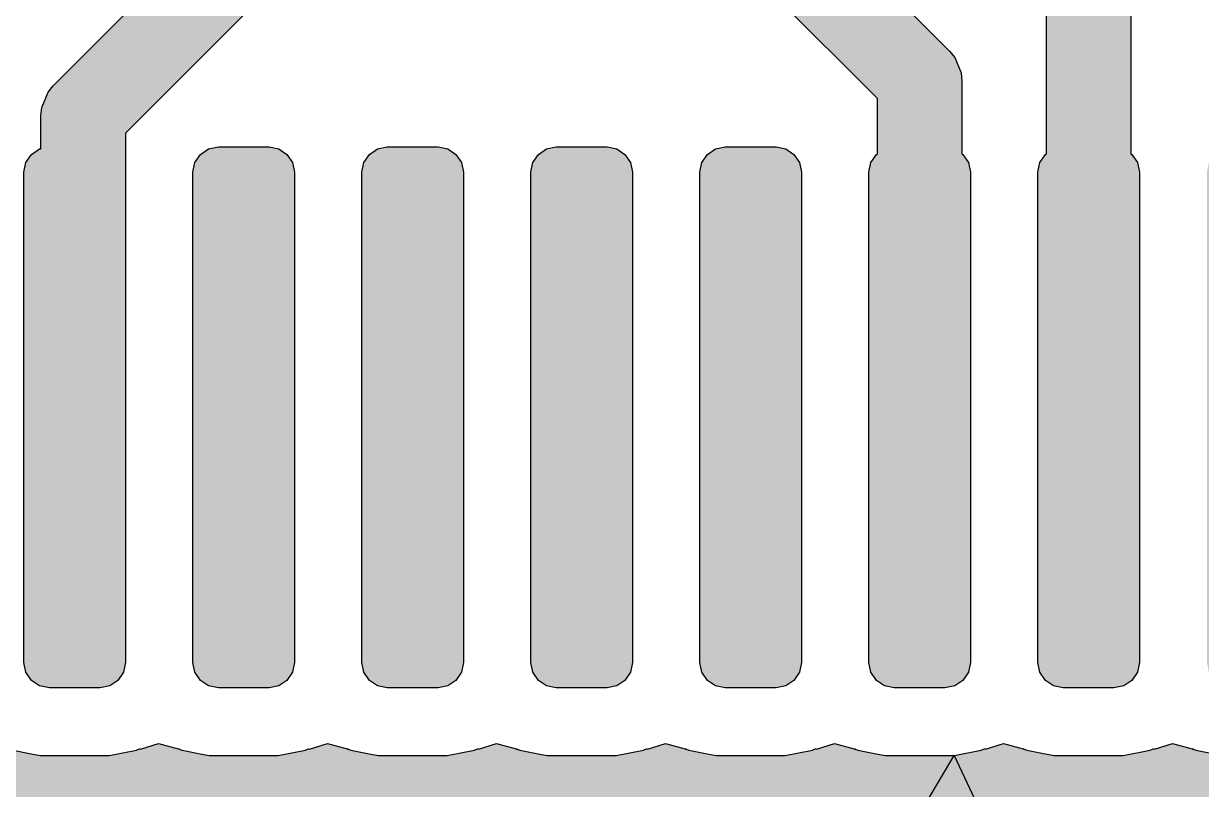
# Model space of a CAD drawing. Header units: millimetres. Extents: x -3894 to -3474, y -291 to 6.
# Drawn here: x -3812.194 to -3808.709, y -80.147 to -77.882 of the extents above; entities that cross this region are included whole.
import ezdxf

# ---------------------------------------------------------------- set-up
doc = ezdxf.new("R2010")
doc.units = ezdxf.units.MM
doc.layers.add('BLACK', color=7, linetype='Continuous')

msp = doc.modelspace()

# ---------------------------------------------------------------- hatches: boundary and pattern name
h = msp.add_hatch(color=256)
h.dxf.hatch_style = 1
h.paths.add_polyline_path([(-3805.3111, -70.3224), (-3804.6218, -70.3224), (-3804.1031, -70.8412), (-3804.1031, -74.6746), (-3804.5378, -75.1094), (-3806.7456, -75.1094), (-3806.7699, -75.1118), (-3806.7831, -75.1172), (-3806.815, -75.1304), (-3806.8339, -75.146), (-3807.3363, -75.6484), (-3807.9346, -75.6484), (-3808.0254, -75.6665), (-3808.1025, -75.7179), (-3808.154, -75.795), (-3808.1721, -75.8859), (-3808.1721, -76.3609), (-3808.154, -76.4518), (-3808.1483, -76.4603), (-3808.6312, -76.9433), (-3808.6467, -76.9622), (-3808.6654, -77.0073), (-3808.6678, -77.0316), (-3808.6678, -78.2666), (-3808.6708, -78.2686), (-3808.6871, -78.2929), (-3808.6928, -78.3216), (-3808.6928, -79.7716), (-3808.6871, -79.8003), (-3808.6708, -79.8247), (-3808.6465, -79.8409), (-3808.6178, -79.8466), (-3808.4678, -79.8466), (-3808.4391, -79.8409), (-3808.4148, -79.8247), (-3808.3985, -79.8003), (-3808.3928, -79.7716), (-3808.3928, -78.3216), (-3808.3985, -78.2929), (-3808.4148, -78.2686), (-3808.4178, -78.2666), (-3808.4178, -77.0834), (-3807.9328, -76.5984), (-3807.3346, -76.5984), (-3807.2437, -76.5803), (-3807.1666, -76.5288), (-3807.1151, -76.4518), (-3807.0971, -76.3609), (-3807.0971, -75.8859), (-3807.1151, -75.795), (-3807.1208, -75.7864), (-3806.6938, -75.3594), (-3804.4861, -75.3594), (-3804.4617, -75.357), (-3804.4166, -75.3383), (-3804.3977, -75.3228), (-3803.8897, -74.8148), (-3803.8741, -74.7958), (-3803.8555, -74.7508), (-3803.8531, -74.7264), (-3803.8531, -70.7894), (-3803.8555, -70.765), (-3803.8741, -70.7199), (-3803.8897, -70.701), (-3804.4817, -70.109), (-3804.5006, -70.0934), (-3804.5325, -70.0802), (-3804.5457, -70.0748), (-3804.5701, -70.0724), (-3805.3111, -70.0724), (-3805.3111, -69.3724), (-3807.2611, -69.3724), (-3807.2611, -71.0224), (-3805.3111, -71.0224)])
h.paths.add_polyline_path([(-3805.3111, -72.0467), (-3805.0437, -71.7794), (-3804.9907, -71.8064), (-3804.8671, -71.8259), (-3804.7434, -71.8064), (-3804.6319, -71.7496), (-3804.5434, -71.6611), (-3804.4866, -71.5496), (-3804.4671, -71.4259), (-3804.4866, -71.3023), (-3804.5434, -71.1908), (-3804.6319, -71.1023), (-3804.7434, -71.0455), (-3804.8671, -71.0259), (-3804.9907, -71.0455), (-3805.1022, -71.1023), (-3805.1907, -71.1908), (-3805.2475, -71.3023), (-3805.2671, -71.4259), (-3805.2475, -71.5496), (-3805.2205, -71.6026), (-3805.3111, -71.6932), (-3805.3111, -71.5724), (-3807.2611, -71.5724), (-3807.2611, -73.2224), (-3806.0346, -73.2224), (-3806.0346, -73.8704), (-3806.2096, -73.8704), (-3806.3004, -73.8885), (-3806.3775, -73.9399), (-3806.429, -74.017), (-3806.4471, -74.1079), (-3806.4471, -74.5829), (-3806.429, -74.6738), (-3806.3775, -74.7508), (-3806.3004, -74.8023), (-3806.2096, -74.8204), (-3805.6096, -74.8204), (-3805.5187, -74.8023), (-3805.4416, -74.7508), (-3805.3901, -74.6738), (-3805.3721, -74.5829), (-3805.3721, -74.4704), (-3805.2468, -74.4704), (-3805.1907, -74.5805), (-3805.1022, -74.669), (-3804.9907, -74.7258), (-3804.8671, -74.7454), (-3804.7434, -74.7258), (-3804.6319, -74.669), (-3804.5434, -74.5805), (-3804.4866, -74.469), (-3804.4671, -74.3454), (-3804.4866, -74.2218), (-3804.5434, -74.1103), (-3804.6319, -74.0218), (-3804.7434, -73.965), (-3804.8671, -73.9454), (-3804.9907, -73.965), (-3805.1022, -74.0218), (-3805.1907, -74.1103), (-3805.2468, -74.2204), (-3805.3721, -74.2204), (-3805.3721, -74.1079), (-3805.3901, -74.017), (-3805.4416, -73.9399), (-3805.5187, -73.8885), (-3805.6096, -73.8704), (-3805.7846, -73.8704), (-3805.7846, -73.2224), (-3805.3111, -73.2224)], flags=17)
h.paths.add_polyline_path([(-3805.0671, -71.4259, -1), (-3804.6671, -71.4259, -1)], flags=16)
h.paths.add_polyline_path([(-3804.6671, -74.3454, -1), (-3805.0671, -74.3454, -1)], flags=16)
h.paths.add_polyline_path([(-3808.0611, -71.5724), (-3810.0111, -71.5724), (-3810.0111, -73.2224), (-3809.4371, -73.2224), (-3809.4371, -73.8344), (-3809.5496, -73.8344), (-3809.6404, -73.8525), (-3809.7175, -73.9039), (-3809.769, -73.981), (-3809.7871, -74.0719), (-3809.7871, -74.5719), (-3809.769, -74.6628), (-3809.7175, -74.7398), (-3809.6404, -74.7913), (-3809.5496, -74.8094), (-3809.0746, -74.8094), (-3808.9837, -74.7913), (-3808.9066, -74.7398), (-3808.8551, -74.6628), (-3808.8371, -74.5719), (-3808.8371, -74.4469), (-3808.1721, -74.4469), (-3808.1721, -74.5829), (-3808.154, -74.6738), (-3808.1025, -74.7508), (-3808.0254, -74.8023), (-3807.9346, -74.8204), (-3807.3346, -74.8204), (-3807.2437, -74.8023), (-3807.1666, -74.7508), (-3807.1151, -74.6738), (-3807.0971, -74.5829), (-3807.0971, -74.1079), (-3807.1151, -74.017), (-3807.1666, -73.9399), (-3807.2437, -73.8885), (-3807.3346, -73.8704), (-3807.9346, -73.8704), (-3808.0254, -73.8885), (-3808.1025, -73.9399), (-3808.154, -74.017), (-3808.1721, -74.1079), (-3808.1721, -74.1969), (-3808.8371, -74.1969), (-3808.8371, -74.0719), (-3808.8551, -73.981), (-3808.9066, -73.9039), (-3808.9837, -73.8525), (-3809.0746, -73.8344), (-3809.1871, -73.8344), (-3809.1871, -73.2224), (-3808.0611, -73.2224)])
h.paths.add_polyline_path([(-3808.0611, -69.3724), (-3808.8916, -69.3724), (-3810.0111, -69.3724), (-3810.0111, -71.0224), (-3808.0611, -71.0224)])
h.paths.add_polyline_path([(-3808.8371, -75.8969), (-3808.8551, -75.806), (-3808.9066, -75.7289), (-3808.9837, -75.6775), (-3809.0746, -75.6594), (-3809.5496, -75.6594), (-3809.6404, -75.6775), (-3809.7175, -75.7289), (-3809.769, -75.806), (-3809.7871, -75.8969), (-3809.7871, -76.3969), (-3809.769, -76.4878), (-3809.7175, -76.5648), (-3809.6404, -76.6163), (-3809.5496, -76.6344), (-3809.1678, -76.6344), (-3809.1678, -78.2666), (-3809.1708, -78.2686), (-3809.1871, -78.2929), (-3809.1928, -78.3216), (-3809.1928, -79.7716), (-3809.1871, -79.8003), (-3809.1708, -79.8247), (-3809.1465, -79.8409), (-3809.1178, -79.8466), (-3808.9678, -79.8466), (-3808.9391, -79.8409), (-3808.9148, -79.8247), (-3808.8985, -79.8003), (-3808.8928, -79.7716), (-3808.8928, -78.3216), (-3808.8985, -78.2929), (-3808.9148, -78.2686), (-3808.9178, -78.2666), (-3808.9178, -76.5723), (-3808.9066, -76.5648), (-3808.8551, -76.4878), (-3808.8371, -76.3969)])
h.paths.add_polyline_path([(-3805.3721, -76.2484), (-3805.2468, -76.2484), (-3805.1907, -76.3585), (-3805.1022, -76.447), (-3804.9907, -76.5038), (-3804.8671, -76.5234), (-3804.7434, -76.5038), (-3804.6319, -76.447), (-3804.5434, -76.3585), (-3804.4866, -76.247), (-3804.4671, -76.1234), (-3804.4866, -75.9998), (-3804.5434, -75.8883), (-3804.6319, -75.7998), (-3804.7434, -75.743), (-3804.8671, -75.7234), (-3804.9907, -75.743), (-3805.1022, -75.7998), (-3805.1907, -75.8883), (-3805.2468, -75.9984), (-3805.3721, -75.9984), (-3805.3721, -75.8859), (-3805.3901, -75.795), (-3805.4416, -75.7179), (-3805.5187, -75.6665), (-3805.6096, -75.6484), (-3806.2096, -75.6484), (-3806.3004, -75.6665), (-3806.3775, -75.7179), (-3806.429, -75.795), (-3806.4471, -75.8859), (-3806.4471, -76.3609), (-3806.429, -76.4518), (-3806.3775, -76.5288), (-3806.3004, -76.5803), (-3806.2096, -76.5984), (-3805.6096, -76.5984), (-3805.5187, -76.5803), (-3805.4416, -76.5288), (-3805.3901, -76.4518), (-3805.3721, -76.3609)], flags=17)
h.paths.add_polyline_path([(-3805.0671, -76.1234, -1), (-3804.6671, -76.1234, -1)], flags=16)
h.paths.add_polyline_path([(-3810.4739, -70.9738), (-3810.5854, -70.917), (-3810.7091, -70.8974), (-3810.8327, -70.917), (-3810.9442, -70.9738), (-3811.0327, -71.0623), (-3811.0895, -71.1738), (-3811.1091, -71.2974), (-3811.0895, -71.421), (-3811.0327, -71.5325), (-3810.9442, -71.621), (-3810.8327, -71.6778), (-3810.7091, -71.6974), (-3810.5854, -71.6778), (-3810.4739, -71.621), (-3810.3854, -71.5325), (-3810.3286, -71.421), (-3810.3091, -71.2974), (-3810.3286, -71.1738), (-3810.3854, -71.0623)])
h.paths.add_polyline_path([(-3810.5091, -71.2974, -1), (-3810.9091, -71.2974, -1)], flags=16)
h = msp.add_hatch(color=256)
h.dxf.hatch_style = 1
h.paths.add_polyline_path([(-3815.9178, -81.6466), (-3815.9235, -81.6179), (-3815.9398, -81.5936), (-3815.9641, -81.5773), (-3815.9928, -81.5716), (-3817.4428, -81.5716), (-3817.4715, -81.5773), (-3817.4958, -81.5936), (-3817.4979, -81.5966), (-3817.759, -81.5966), (-3817.9756, -81.38), (-3817.9486, -81.327), (-3817.9291, -81.2034), (-3817.9486, -81.0798), (-3818.0054, -80.9683), (-3818.0939, -80.8798), (-3818.2054, -80.823), (-3818.3291, -80.8034), (-3818.4527, -80.823), (-3818.5642, -80.8798), (-3818.6527, -80.9683), (-3818.7095, -81.0798), (-3818.7291, -81.2034), (-3818.7095, -81.327), (-3818.6527, -81.4385), (-3818.5642, -81.527), (-3818.4527, -81.5838), (-3818.3291, -81.6034), (-3818.2054, -81.5838), (-3818.1524, -81.5568), (-3817.8992, -81.81), (-3817.8802, -81.8256), (-3817.8484, -81.8388), (-3817.8352, -81.8442), (-3817.8108, -81.8466), (-3817.4979, -81.8466), (-3817.4958, -81.8497), (-3817.4715, -81.8659), (-3817.4428, -81.8716), (-3815.9928, -81.8716), (-3815.9641, -81.8659), (-3815.9398, -81.8497), (-3815.9235, -81.8253), (-3815.9178, -81.7966)])
h.paths.add_polyline_path([(-3818.5291, -81.2034, -1), (-3818.1291, -81.2034, -1)], flags=16)
h.paths.add_polyline_path([(-3815.9235, -80.6179), (-3815.9398, -80.5936), (-3815.9641, -80.5773), (-3815.9928, -80.5716), (-3816.5928, -80.5716), (-3816.5928, -80.4599), (-3816.5901, -80.4604), (-3816.4664, -80.4408), (-3816.3549, -80.384), (-3816.2664, -80.2955), (-3816.2096, -80.184), (-3816.1901, -80.0604), (-3816.2096, -79.9368), (-3816.2664, -79.8253), (-3816.3549, -79.7368), (-3816.4664, -79.68), (-3816.5901, -79.6604), (-3816.7137, -79.68), (-3816.8252, -79.7368), (-3816.9137, -79.8253), (-3816.9705, -79.9368), (-3816.9901, -80.0604), (-3816.9705, -80.184), (-3816.9137, -80.2955), (-3816.8428, -80.3663), (-3816.8428, -80.5716), (-3817.4428, -80.5716), (-3817.4715, -80.5773), (-3817.4958, -80.5936), (-3817.5121, -80.6179), (-3817.5178, -80.6466), (-3817.5178, -80.7966), (-3817.5121, -80.8253), (-3817.4958, -80.8497), (-3817.4715, -80.8659), (-3817.4428, -80.8716), (-3815.9928, -80.8716), (-3815.9641, -80.8659), (-3815.9398, -80.8497), (-3815.9235, -80.8253), (-3815.9178, -80.7966), (-3815.9178, -80.6466)])
h.paths.add_polyline_path([(-3816.7901, -80.0604, -1), (-3816.3901, -80.0604, -1)], flags=16)
h.paths.add_polyline_path([(-3814.8928, -78.3216), (-3814.8985, -78.2929), (-3814.9148, -78.2686), (-3814.9391, -78.2523), (-3814.9678, -78.2466), (-3815.1178, -78.2466), (-3815.1465, -78.2523), (-3815.1708, -78.2686), (-3815.1871, -78.2929), (-3815.1928, -78.3216), (-3815.1928, -78.9216), (-3815.2855, -78.9216), (-3815.2816, -78.914), (-3815.2621, -78.7904), (-3815.2816, -78.6668), (-3815.3384, -78.5553), (-3815.4269, -78.4668), (-3815.5384, -78.41), (-3815.6621, -78.3904), (-3815.7857, -78.41), (-3815.8972, -78.4668), (-3815.9857, -78.5553), (-3816.0425, -78.6668), (-3816.0621, -78.7904), (-3816.0425, -78.914), (-3815.9857, -79.0255), (-3815.8972, -79.114), (-3815.7857, -79.1708), (-3815.6621, -79.1904), (-3815.5384, -79.1708), (-3815.4842, -79.1432), (-3815.4752, -79.1506), (-3815.453, -79.1598), (-3815.4302, -79.1692), (-3815.4058, -79.1716), (-3815.1928, -79.1716), (-3815.1928, -79.7716), (-3815.1871, -79.8003), (-3815.1708, -79.8247), (-3815.1465, -79.8409), (-3815.1178, -79.8466), (-3814.9678, -79.8466), (-3814.9391, -79.8409), (-3814.9148, -79.8247), (-3814.8985, -79.8003), (-3814.8928, -79.7716)])
h.paths.add_polyline_path([(-3815.8621, -78.7904, -1), (-3815.4621, -78.7904, -1)], flags=16)
h.paths.add_polyline_path([(-3811.8928, -78.3216), (-3811.8928, -78.2056), (-3811.45, -77.7628), (-3811.4344, -77.7439), (-3811.4158, -77.6988), (-3811.4134, -77.6744), (-3811.4134, -77.4569), (-3811.3033, -77.4008), (-3811.2148, -77.3123), (-3811.1579, -77.2008), (-3811.1384, -77.0772), (-3811.1579, -76.9535), (-3811.2148, -76.842), (-3811.3033, -76.7535), (-3811.4148, -76.6967), (-3811.5384, -76.6772), (-3811.662, -76.6967), (-3811.7735, -76.7535), (-3811.862, -76.842), (-3811.9188, -76.9535), (-3811.9384, -77.0772), (-3811.9188, -77.2008), (-3811.862, -77.3123), (-3811.7735, -77.4008), (-3811.6634, -77.4569), (-3811.6634, -77.6226), (-3812.1062, -78.0655), (-3812.1217, -78.0844), (-3812.1404, -78.1295), (-3812.1428, -78.1539), (-3812.1428, -78.2516), (-3812.1465, -78.2523), (-3812.1708, -78.2686), (-3812.1871, -78.2929), (-3812.1928, -78.3216), (-3812.1928, -79.7716), (-3812.1871, -79.8003), (-3812.1708, -79.8247), (-3812.1465, -79.8409), (-3812.1178, -79.8466), (-3811.9678, -79.8466), (-3811.9391, -79.8409), (-3811.9148, -79.8247), (-3811.8985, -79.8003), (-3811.8928, -79.7716)])
h.paths.add_polyline_path([(-3811.7384, -77.0772, -1), (-3811.3384, -77.0772, -1)], flags=16)
h.paths.add_polyline_path([(-3811.3928, -78.3216), (-3811.3985, -78.2929), (-3811.4148, -78.2686), (-3811.4391, -78.2523), (-3811.4678, -78.2466), (-3811.6178, -78.2466), (-3811.6465, -78.2523), (-3811.6708, -78.2686), (-3811.6871, -78.2929), (-3811.6928, -78.3216), (-3811.6928, -79.7716), (-3811.6871, -79.8003), (-3811.6708, -79.8247), (-3811.6465, -79.8409), (-3811.6178, -79.8466), (-3811.4678, -79.8466), (-3811.4391, -79.8409), (-3811.4148, -79.8247), (-3811.3985, -79.8003), (-3811.3928, -79.7716)], flags=17)
h.paths.add_polyline_path([(-3810.8928, -78.3216), (-3810.8985, -78.2929), (-3810.9148, -78.2686), (-3810.9391, -78.2523), (-3810.9678, -78.2466), (-3811.1178, -78.2466), (-3811.1465, -78.2523), (-3811.1708, -78.2686), (-3811.1871, -78.2929), (-3811.1928, -78.3216), (-3811.1928, -79.7716), (-3811.1871, -79.8003), (-3811.1708, -79.8247), (-3811.1465, -79.8409), (-3811.1178, -79.8466), (-3810.9678, -79.8466), (-3810.9391, -79.8409), (-3810.9148, -79.8247), (-3810.8985, -79.8003), (-3810.8928, -79.7716)])
h.paths.add_polyline_path([(-3810.3928, -78.3216), (-3810.3985, -78.2929), (-3810.4148, -78.2686), (-3810.4391, -78.2523), (-3810.4678, -78.2466), (-3810.6178, -78.2466), (-3810.6465, -78.2523), (-3810.6708, -78.2686), (-3810.6871, -78.2929), (-3810.6928, -78.3216), (-3810.6928, -79.7716), (-3810.6871, -79.8003), (-3810.6708, -79.8247), (-3810.6465, -79.8409), (-3810.6178, -79.8466), (-3810.4678, -79.8466), (-3810.4391, -79.8409), (-3810.4148, -79.8247), (-3810.3985, -79.8003), (-3810.3928, -79.7716)], flags=17)
h.paths.add_polyline_path([(-3809.8928, -78.3216), (-3809.8985, -78.2929), (-3809.9148, -78.2686), (-3809.9391, -78.2523), (-3809.9678, -78.2466), (-3810.1178, -78.2466), (-3810.1465, -78.2523), (-3810.1708, -78.2686), (-3810.1871, -78.2929), (-3810.1928, -78.3216), (-3810.1928, -79.7716), (-3810.1871, -79.8003), (-3810.1708, -79.8247), (-3810.1465, -79.8409), (-3810.1178, -79.8466), (-3809.9678, -79.8466), (-3809.9391, -79.8409), (-3809.9148, -79.8247), (-3809.8985, -79.8003), (-3809.8928, -79.7716)], flags=17)
h.paths.add_polyline_path([(-3809.3928, -78.3216), (-3809.3985, -78.2929), (-3809.4148, -78.2686), (-3809.4178, -78.2666), (-3809.4178, -78.0516), (-3809.4202, -78.0272), (-3809.4389, -77.9822), (-3809.4544, -77.9632), (-3809.9746, -77.443), (-3809.9476, -77.39), (-3809.9281, -77.2664), (-3809.9476, -77.1428), (-3810.0044, -77.0313), (-3810.0929, -76.9428), (-3810.2044, -76.886), (-3810.3281, -76.8664), (-3810.4517, -76.886), (-3810.5632, -76.9428), (-3810.6517, -77.0313), (-3810.7085, -77.1428), (-3810.7281, -77.2664), (-3810.7085, -77.39), (-3810.6517, -77.5015), (-3810.5632, -77.59), (-3810.4517, -77.6468), (-3810.3281, -77.6664), (-3810.2044, -77.6468), (-3810.1514, -77.6198), (-3809.6678, -78.1034), (-3809.6678, -78.2666), (-3809.6708, -78.2686), (-3809.6871, -78.2929), (-3809.6928, -78.3216), (-3809.6928, -79.7716), (-3809.6871, -79.8003), (-3809.6708, -79.8247), (-3809.6465, -79.8409), (-3809.6178, -79.8466), (-3809.4678, -79.8466), (-3809.4391, -79.8409), (-3809.4148, -79.8247), (-3809.3985, -79.8003), (-3809.3928, -79.7716)])
h.paths.add_polyline_path([(-3810.5281, -77.2664, -1), (-3810.1281, -77.2664, -1)], flags=16)
h.paths.add_polyline_path([(-3807.8928, -78.3216), (-3807.8985, -78.2929), (-3807.9148, -78.2686), (-3807.9178, -78.2666), (-3807.9178, -78.2079), (-3807.4567, -77.7468), (-3807.4037, -77.7738), (-3807.2801, -77.7934), (-3807.1564, -77.7738), (-3807.0449, -77.717), (-3806.9564, -77.6285), (-3806.8996, -77.517), (-3806.8801, -77.3934), (-3806.8996, -77.2698), (-3806.9564, -77.1583), (-3807.0449, -77.0698), (-3807.1564, -77.013), (-3807.2801, -76.9934), (-3807.4037, -77.013), (-3807.5152, -77.0698), (-3807.6037, -77.1583), (-3807.6605, -77.2698), (-3807.6801, -77.3934), (-3807.6605, -77.517), (-3807.6335, -77.57), (-3808.1312, -78.0678), (-3808.1467, -78.0867), (-3808.1654, -78.1318), (-3808.1678, -78.1561), (-3808.1678, -78.2666), (-3808.1708, -78.2686), (-3808.1871, -78.2929), (-3808.1928, -78.3216), (-3808.1928, -79.7716), (-3808.1871, -79.8003), (-3808.1708, -79.8247), (-3808.1465, -79.8409), (-3808.1178, -79.8466), (-3807.9678, -79.8466), (-3807.9391, -79.8409), (-3807.9148, -79.8247), (-3807.8985, -79.8003), (-3807.8928, -79.7716)])
h.paths.add_polyline_path([(-3807.4801, -77.3934, -1), (-3807.0801, -77.3934, -1)], flags=16)
h = msp.add_hatch(color=256)
h.dxf.hatch_style = 1
h.paths.add_polyline_path([(-3805.2253, -80.0311), (-3805.231, -80.0288), (-3805.2369, -80.0271), (-3805.2369, -80.0271), (-3805.295, -80.0112), (-3805.356, -80.0303), (-3805.4407, -80.0471), (-3805.6449, -80.0471), (-3805.6719, -80.0418), (-3805.7253, -80.0311), (-3805.731, -80.0288), (-3805.7369, -80.0271), (-3805.7369, -80.0271), (-3805.795, -80.0112), (-3805.856, -80.0303), (-3805.9407, -80.0471), (-3806.1449, -80.0471), (-3806.1719, -80.0418), (-3806.2253, -80.0311), (-3806.231, -80.0288), (-3806.2369, -80.0271), (-3806.2369, -80.0271), (-3806.295, -80.0112), (-3806.356, -80.0303), (-3806.4407, -80.0471), (-3806.6449, -80.0471), (-3806.6719, -80.0418), (-3806.7253, -80.0311), (-3806.731, -80.0288), (-3806.7369, -80.0271), (-3806.7369, -80.0271), (-3806.795, -80.0112), (-3806.856, -80.0303), (-3806.9407, -80.0471), (-3807.1449, -80.0471), (-3807.1719, -80.0418), (-3807.2253, -80.0311), (-3807.2321, -80.0283), (-3807.2325, -80.0282), (-3807.2368, -80.027), (-3807.2368, -80.027), (-3807.2955, -80.0109), (-3807.3554, -80.0297), (-3807.3928, -80.0371), (-3807.3928, -79.8099), (-3807.3933, -79.7998), (-3807.3933, -79.7741), (-3807.3928, -78.3216), (-3807.3985, -78.2929), (-3807.4148, -78.2686), (-3807.4391, -78.2523), (-3807.4678, -78.2466), (-3807.6178, -78.2466), (-3807.6465, -78.2523), (-3807.6708, -78.2686), (-3807.6871, -78.2929), (-3807.6928, -78.3216), (-3807.6928, -79.7716), (-3807.6923, -79.7741), (-3807.6923, -79.7997), (-3807.6928, -79.8099), (-3807.6928, -80.0371), (-3807.7251, -80.0307), (-3807.7302, -80.0285), (-3807.7303, -80.0285), (-3807.7364, -80.026), (-3807.7367, -80.0268), (-3807.7946, -80.0109), (-3807.8574, -80.0306), (-3807.9407, -80.0471), (-3808.1449, -80.0471), (-3808.1719, -80.0418), (-3808.2253, -80.0311), (-3808.231, -80.0288), (-3808.2369, -80.0271), (-3808.2369, -80.0271), (-3808.295, -80.0112), (-3808.356, -80.0303), (-3808.4407, -80.0471), (-3808.6449, -80.0471), (-3808.6719, -80.0418), (-3808.7253, -80.0311), (-3808.731, -80.0288), (-3808.7369, -80.0271), (-3808.7369, -80.0271), (-3808.795, -80.0112), (-3808.856, -80.0303), (-3808.9407, -80.0471), (-3809.1449, -80.0471), (-3809.1719, -80.0418), (-3809.2253, -80.0311), (-3809.231, -80.0288), (-3809.2369, -80.0271), (-3809.2369, -80.0271), (-3809.295, -80.0112), (-3809.356, -80.0303), (-3809.4407, -80.0471), (-3806.2928, -86.7216)])
h = msp.add_hatch(color=256)
h.dxf.hatch_style = 1
h.paths.add_polyline_path([(-3809.4407, -80.0471), (-3809.6449, -80.0471), (-3809.6719, -80.0418), (-3809.7253, -80.0311), (-3809.731, -80.0288), (-3809.7312, -80.0287), (-3809.795, -80.0112), (-3809.8652, -80.0332), (-3809.8603, -80.0311), (-3809.9407, -80.0471), (-3810.1449, -80.0471), (-3810.1719, -80.0418), (-3810.2253, -80.0311), (-3810.231, -80.0288), (-3810.2312, -80.0287), (-3810.295, -80.0112), (-3810.3652, -80.0332), (-3810.3603, -80.0311), (-3810.4407, -80.0471), (-3810.6449, -80.0471), (-3810.6719, -80.0418), (-3810.7253, -80.0311), (-3810.731, -80.0288), (-3810.7312, -80.0287), (-3810.795, -80.0112), (-3810.8652, -80.0332), (-3810.8603, -80.0311), (-3810.9407, -80.0471), (-3811.1449, -80.0471), (-3811.1719, -80.0418), (-3811.2253, -80.0311), (-3811.231, -80.0288), (-3811.2312, -80.0287), (-3811.295, -80.0112), (-3811.3652, -80.0332), (-3811.3603, -80.0311), (-3811.4407, -80.0471), (-3811.6449, -80.0471), (-3811.6719, -80.0418), (-3811.7253, -80.0311), (-3811.731, -80.0288), (-3811.7312, -80.0287), (-3811.795, -80.0112), (-3811.8652, -80.0332), (-3811.8603, -80.0311), (-3811.9407, -80.0471), (-3812.1449, -80.0471), (-3812.1719, -80.0418), (-3812.2253, -80.0311), (-3812.231, -80.0288), (-3812.2312, -80.0287), (-3812.295, -80.0112), (-3812.3652, -80.0332), (-3812.3603, -80.0311), (-3812.4407, -80.0471), (-3812.6449, -80.0471), (-3812.6719, -80.0418), (-3812.7253, -80.0311), (-3812.731, -80.0288), (-3812.7312, -80.0287), (-3812.795, -80.0112), (-3812.8652, -80.0332), (-3812.8603, -80.0311), (-3812.9407, -80.0471), (-3813.1449, -80.0471), (-3813.1719, -80.0418), (-3813.2253, -80.0311), (-3813.231, -80.0288), (-3813.2312, -80.0287), (-3813.295, -80.0112), (-3813.3652, -80.0332), (-3813.3603, -80.0311), (-3813.4407, -80.0471), (-3813.6716, -80.0471), (-3813.4084, -86.719)])
h = msp.add_hatch(color=256)
h.dxf.hatch_style = 1
h.paths.add_polyline_path([(-3806.2928, -86.7216), (-3809.4407, -80.0471), (-3813.4084, -86.719), (-3813.1449, -93.3961), (-3812.9407, -93.3961), (-3812.8603, -93.4121), (-3812.8542, -93.4146), (-3812.7906, -93.4321), (-3812.7205, -93.4101), (-3812.7253, -93.4121), (-3812.6954, -93.4062), (-3812.6449, -93.3961), (-3812.4407, -93.3961), (-3812.3603, -93.4121), (-3812.3542, -93.4146), (-3812.2906, -93.4321), (-3812.2205, -93.4101), (-3812.2253, -93.4121), (-3812.1954, -93.4062), (-3812.1449, -93.3961), (-3811.9407, -93.3961), (-3811.8603, -93.4121), (-3811.8542, -93.4146), (-3811.7906, -93.4321), (-3811.7205, -93.4101), (-3811.7253, -93.4121), (-3811.6954, -93.4062), (-3811.6449, -93.3961), (-3811.4407, -93.3961), (-3811.3603, -93.4121), (-3811.3542, -93.4146), (-3811.2906, -93.4321), (-3811.2205, -93.4101), (-3811.2253, -93.4121), (-3811.1954, -93.4062), (-3811.1449, -93.3961), (-3810.9407, -93.3961), (-3810.8603, -93.4121), (-3810.8542, -93.4146), (-3810.7906, -93.4321), (-3810.7205, -93.4101), (-3810.7253, -93.4121), (-3810.6954, -93.4062), (-3810.6449, -93.3961), (-3810.4407, -93.3961), (-3810.3603, -93.4121), (-3810.3542, -93.4146), (-3810.2906, -93.4321), (-3810.2205, -93.4101), (-3810.2253, -93.4121), (-3810.1954, -93.4062), (-3810.1449, -93.3961), (-3809.9407, -93.3961), (-3809.8603, -93.4121), (-3809.8542, -93.4146), (-3809.7906, -93.4321), (-3809.7205, -93.4101), (-3809.7253, -93.4121), (-3809.6954, -93.4062), (-3809.6449, -93.3961), (-3809.4407, -93.3961), (-3809.3603, -93.4121), (-3809.3542, -93.4146), (-3809.2906, -93.4321), (-3809.2205, -93.4101), (-3809.2253, -93.4121), (-3809.1954, -93.4062), (-3809.1449, -93.3961), (-3808.9407, -93.3961), (-3808.8603, -93.4121), (-3808.8542, -93.4146), (-3808.7906, -93.4321), (-3808.7205, -93.4101), (-3808.7253, -93.4121), (-3808.6954, -93.4062), (-3808.6449, -93.3961), (-3808.4407, -93.3961), (-3808.3603, -93.4121), (-3808.3542, -93.4146), (-3808.2906, -93.4321), (-3808.2205, -93.4101), (-3808.2253, -93.4121), (-3808.1954, -93.4062), (-3808.1449, -93.3961), (-3807.9407, -93.3961), (-3807.8603, -93.4121), (-3807.8542, -93.4146), (-3807.7906, -93.4321), (-3807.7205, -93.4101), (-3807.7253, -93.4121), (-3807.6954, -93.4062), (-3807.6449, -93.3961), (-3807.4407, -93.3961), (-3807.3603, -93.4121)])
h.paths.add_polyline_path([(-3810.4011, -88.0614, -1), (-3810.0011, -88.0614, -1)], flags=16)
h.paths.add_polyline_path([(-3809.1311, -88.0614, -1), (-3808.7311, -88.0614, -1)], flags=16)
h.paths.add_polyline_path([(-3810.4011, -86.7914, -1), (-3810.0011, -86.7914, -1)], flags=16)
h.paths.add_polyline_path([(-3807.8611, -88.0614, -1), (-3807.4611, -88.0614, -1)], flags=16)
h.paths.add_polyline_path([(-3809.1311, -86.7914, -1), (-3808.7311, -86.7914, -1)], flags=16)
h.paths.add_polyline_path([(-3807.8611, -86.7914, -1), (-3807.4611, -86.7914, -1)], flags=16)
h.paths.add_polyline_path([(-3810.4011, -85.5214, -1), (-3810.0011, -85.5214, -1)], flags=16)
h.paths.add_polyline_path([(-3809.1311, -85.5214, -1), (-3808.7311, -85.5214, -1)], flags=16)
h.paths.add_polyline_path([(-3807.8611, -85.5214, -1), (-3807.4611, -85.5214, -1)], flags=16)

# ---------------------------------------------------------------- linework, layer by layer
for p, q in [((-3813.4084, -86.719), (-3809.4407, -80.0471)), ((-3809.4407, -80.0471), (-3806.2928, -86.7216))]:
    msp.add_line(p, q)
at = {"layer": 'BLACK', "linetype": 'Continuous'}
for p, q in [((-3808.9178, -76.5723), (-3808.9178, -78.2666)), ((-3808.9178, -76.5723), (-3808.9178, -78.2666)), ((-3809.1678, -78.2666), (-3809.1678, -76.6344)), ((-3809.1678, -78.2666), (-3809.1678, -76.6344)), ((-3809.9746, -77.443), (-3809.4544, -77.9632)), ((-3809.9746, -77.443), (-3809.4544, -77.9632)), ((-3812.1062, -78.0655), (-3811.6634, -77.6226)), ((-3812.1062, -78.0655), (-3811.6634, -77.6226)), ((-3809.6678, -78.1034), (-3810.1514, -77.6198)), ((-3809.6678, -78.1034), (-3810.1514, -77.6198)), ((-3811.45, -77.7628), (-3811.8928, -78.2056)), ((-3811.45, -77.7628), (-3811.8928, -78.2056)), ((-3809.4544, -77.9632), (-3809.4389, -77.9822)), ((-3809.4544, -77.9632), (-3809.4389, -77.9822)), ((-3809.4389, -77.9822), (-3809.4389, -77.9822)), ((-3809.4389, -77.9822), (-3809.4202, -78.0272)), ((-3809.4389, -77.9822), (-3809.4389, -77.9822)), ((-3809.4389, -77.9822), (-3809.4202, -78.0272)), ((-3809.4202, -78.0272), (-3809.4178, -78.0516)), ((-3809.4202, -78.0272), (-3809.4178, -78.0516)), ((-3809.4178, -78.0516), (-3809.4178, -78.2666)), ((-3809.4178, -78.0516), (-3809.4178, -78.2666)), ((-3812.1404, -78.1295), (-3812.1217, -78.0844)), ((-3812.1404, -78.1295), (-3812.1217, -78.0844)), ((-3812.1217, -78.0844), (-3812.1062, -78.0655)), ((-3812.1217, -78.0844), (-3812.1062, -78.0655)), ((-3812.1217, -78.0844), (-3812.1217, -78.0844)), ((-3812.1217, -78.0844), (-3812.1217, -78.0844)), ((-3812.1428, -78.1539), (-3812.1404, -78.1295)), ((-3812.1428, -78.1539), (-3812.1404, -78.1295)), ((-3809.6678, -78.2666), (-3809.6678, -78.1034)), ((-3809.6678, -78.2666), (-3809.6678, -78.1034)), ((-3812.1428, -78.2516), (-3812.1428, -78.1539)), ((-3812.1428, -78.2516), (-3812.1428, -78.1539)), ((-3811.8928, -78.2056), (-3811.8928, -78.3216)), ((-3811.8928, -78.2056), (-3811.8928, -78.3216)), ((-3812.1871, -78.2929), (-3812.1708, -78.2686)), ((-3812.1871, -78.2929), (-3812.1708, -78.2686)), ((-3812.1708, -78.2686), (-3812.1465, -78.2523)), ((-3812.1708, -78.2686), (-3812.1465, -78.2523)), ((-3812.1465, -78.2523), (-3812.1428, -78.2516)), ((-3812.1465, -78.2523), (-3812.1428, -78.2516)), ((-3811.6871, -78.2929), (-3811.6708, -78.2686)), ((-3811.6871, -78.2929), (-3811.6708, -78.2686)), ((-3811.6708, -78.2686), (-3811.6465, -78.2523)), ((-3811.6708, -78.2686), (-3811.6465, -78.2523)), ((-3811.6465, -78.2523), (-3811.6178, -78.2466)), ((-3811.6465, -78.2523), (-3811.6178, -78.2466)), ((-3811.6178, -78.2466), (-3811.4678, -78.2466)), ((-3811.6178, -78.2466), (-3811.4678, -78.2466)), ((-3811.4678, -78.2466), (-3811.4391, -78.2523)), ((-3811.4678, -78.2466), (-3811.4391, -78.2523)), ((-3811.4391, -78.2523), (-3811.4148, -78.2686)), ((-3811.4391, -78.2523), (-3811.4148, -78.2686)), ((-3811.4148, -78.2686), (-3811.3985, -78.2929)), ((-3811.4148, -78.2686), (-3811.3985, -78.2929)), ((-3811.1871, -78.2929), (-3811.1708, -78.2686)), ((-3811.1871, -78.2929), (-3811.1708, -78.2686)), ((-3811.1708, -78.2686), (-3811.1465, -78.2523)), ((-3811.1708, -78.2686), (-3811.1465, -78.2523)), ((-3811.1465, -78.2523), (-3811.1178, -78.2466)), ((-3811.1465, -78.2523), (-3811.1178, -78.2466)), ((-3811.1178, -78.2466), (-3810.9678, -78.2466)), ((-3811.1178, -78.2466), (-3810.9678, -78.2466)), ((-3810.9678, -78.2466), (-3810.9391, -78.2523)), ((-3810.9678, -78.2466), (-3810.9391, -78.2523)), ((-3810.9391, -78.2523), (-3810.9148, -78.2686)), ((-3810.9391, -78.2523), (-3810.9148, -78.2686)), ((-3810.9148, -78.2686), (-3810.8985, -78.2929)), ((-3810.9148, -78.2686), (-3810.8985, -78.2929)), ((-3810.6871, -78.2929), (-3810.6708, -78.2686)), ((-3810.6871, -78.2929), (-3810.6708, -78.2686)), ((-3810.6708, -78.2686), (-3810.6465, -78.2523)), ((-3810.6708, -78.2686), (-3810.6465, -78.2523)), ((-3810.6465, -78.2523), (-3810.6178, -78.2466)), ((-3810.6465, -78.2523), (-3810.6178, -78.2466)), ((-3810.6178, -78.2466), (-3810.4678, -78.2466)), ((-3810.6178, -78.2466), (-3810.4678, -78.2466)), ((-3810.4678, -78.2466), (-3810.4391, -78.2523)), ((-3810.4678, -78.2466), (-3810.4391, -78.2523)), ((-3810.4391, -78.2523), (-3810.4148, -78.2686)), ((-3810.4391, -78.2523), (-3810.4148, -78.2686)), ((-3810.4148, -78.2686), (-3810.3985, -78.2929)), ((-3810.4148, -78.2686), (-3810.3985, -78.2929)), ((-3810.1871, -78.2929), (-3810.1708, -78.2686)), ((-3810.1871, -78.2929), (-3810.1708, -78.2686)), ((-3810.1708, -78.2686), (-3810.1465, -78.2523)), ((-3810.1708, -78.2686), (-3810.1465, -78.2523)), ((-3810.1465, -78.2523), (-3810.1178, -78.2466)), ((-3810.1465, -78.2523), (-3810.1178, -78.2466)), ((-3810.1178, -78.2466), (-3809.9678, -78.2466)), ((-3810.1178, -78.2466), (-3809.9678, -78.2466)), ((-3809.9678, -78.2466), (-3809.9391, -78.2523)), ((-3809.9678, -78.2466), (-3809.9391, -78.2523)), ((-3809.9391, -78.2523), (-3809.9148, -78.2686)), ((-3809.9391, -78.2523), (-3809.9148, -78.2686)), ((-3809.9148, -78.2686), (-3809.8985, -78.2929)), ((-3809.9148, -78.2686), (-3809.8985, -78.2929)), ((-3809.6871, -78.2929), (-3809.6708, -78.2686)), ((-3809.6871, -78.2929), (-3809.6708, -78.2686)), ((-3809.6708, -78.2686), (-3809.6678, -78.2666)), ((-3809.6708, -78.2686), (-3809.6678, -78.2666)), ((-3809.4178, -78.2666), (-3809.4148, -78.2686)), ((-3809.4178, -78.2666), (-3809.4148, -78.2686)), ((-3809.4148, -78.2686), (-3809.3985, -78.2929)), ((-3809.4148, -78.2686), (-3809.3985, -78.2929)), ((-3809.1871, -78.2929), (-3809.1708, -78.2686)), ((-3809.1871, -78.2929), (-3809.1708, -78.2686)), ((-3809.1708, -78.2686), (-3809.1678, -78.2666)), ((-3809.1708, -78.2686), (-3809.1678, -78.2666)), ((-3808.9178, -78.2666), (-3808.9148, -78.2686)), ((-3808.9178, -78.2666), (-3808.9148, -78.2686)), ((-3808.9148, -78.2686), (-3808.8985, -78.2929)), ((-3808.9148, -78.2686), (-3808.8985, -78.2929)), ((-3812.1928, -78.3216), (-3812.1871, -78.2929)), ((-3812.1928, -78.3216), (-3812.1871, -78.2929)), ((-3811.6928, -78.3216), (-3811.6871, -78.2929)), ((-3811.6928, -78.3216), (-3811.6871, -78.2929)), ((-3811.3985, -78.2929), (-3811.3928, -78.3216)), ((-3811.3985, -78.2929), (-3811.3928, -78.3216)), ((-3811.1928, -78.3216), (-3811.1871, -78.2929)), ((-3811.1928, -78.3216), (-3811.1871, -78.2929)), ((-3810.8985, -78.2929), (-3810.8928, -78.3216)), ((-3810.8985, -78.2929), (-3810.8928, -78.3216)), ((-3810.6928, -78.3216), (-3810.6871, -78.2929)), ((-3810.6928, -78.3216), (-3810.6871, -78.2929)), ((-3810.3985, -78.2929), (-3810.3928, -78.3216)), ((-3810.3985, -78.2929), (-3810.3928, -78.3216)), ((-3810.1928, -78.3216), (-3810.1871, -78.2929)), ((-3810.1928, -78.3216), (-3810.1871, -78.2929)), ((-3809.8985, -78.2929), (-3809.8928, -78.3216)), ((-3809.8985, -78.2929), (-3809.8928, -78.3216)), ((-3809.6928, -78.3216), (-3809.6871, -78.2929)), ((-3809.6928, -78.3216), (-3809.6871, -78.2929)), ((-3809.3985, -78.2929), (-3809.3928, -78.3216)), ((-3809.3985, -78.2929), (-3809.3928, -78.3216)), ((-3809.1928, -78.3216), (-3809.1871, -78.2929)), ((-3809.1928, -78.3216), (-3809.1871, -78.2929)), ((-3808.8985, -78.2929), (-3808.8928, -78.3216)), ((-3808.8985, -78.2929), (-3808.8928, -78.3216)), ((-3812.1928, -79.7716), (-3812.1928, -78.3216)), ((-3812.1928, -79.7716), (-3812.1928, -78.3216)), ((-3811.8928, -78.3216), (-3811.8928, -79.7716)), ((-3811.8928, -78.3216), (-3811.8928, -79.7716)), ((-3811.6928, -79.7716), (-3811.6928, -78.3216)), ((-3811.6928, -79.7716), (-3811.6928, -78.3216)), ((-3811.3928, -78.3216), (-3811.3928, -79.7716)), ((-3811.3928, -78.3216), (-3811.3928, -79.7716)), ((-3811.1928, -79.7716), (-3811.1928, -78.3216)), ((-3811.1928, -79.7716), (-3811.1928, -78.3216)), ((-3810.8928, -78.3216), (-3810.8928, -79.7716)), ((-3810.8928, -78.3216), (-3810.8928, -79.7716)), ((-3810.6928, -79.7716), (-3810.6928, -78.3216)), ((-3810.6928, -79.7716), (-3810.6928, -78.3216)), ((-3810.3928, -78.3216), (-3810.3928, -79.7716)), ((-3810.3928, -78.3216), (-3810.3928, -79.7716)), ((-3810.1928, -79.7716), (-3810.1928, -78.3216)), ((-3810.1928, -79.7716), (-3810.1928, -78.3216)), ((-3809.8928, -78.3216), (-3809.8928, -79.7716)), ((-3809.8928, -78.3216), (-3809.8928, -79.7716)), ((-3809.6928, -79.7716), (-3809.6928, -78.3216)), ((-3809.6928, -79.7716), (-3809.6928, -78.3216)), ((-3809.3928, -78.3216), (-3809.3928, -79.7716)), ((-3809.3928, -78.3216), (-3809.3928, -79.7716)), ((-3809.1928, -79.7716), (-3809.1928, -78.3216)), ((-3809.1928, -79.7716), (-3809.1928, -78.3216)), ((-3808.8928, -78.3216), (-3808.8928, -79.7716)), ((-3808.8928, -78.3216), (-3808.8928, -79.7716)), ((-3812.1871, -79.8003), (-3812.1928, -79.7716)), ((-3812.1871, -79.8003), (-3812.1928, -79.7716)), ((-3811.8928, -79.7716), (-3811.8985, -79.8003)), ((-3811.8928, -79.7716), (-3811.8985, -79.8003)), ((-3811.6871, -79.8003), (-3811.6928, -79.7716)), ((-3811.6871, -79.8003), (-3811.6928, -79.7716)), ((-3811.3928, -79.7716), (-3811.3985, -79.8003)), ((-3811.3928, -79.7716), (-3811.3985, -79.8003)), ((-3811.1871, -79.8003), (-3811.1928, -79.7716)), ((-3811.1871, -79.8003), (-3811.1928, -79.7716)), ((-3810.8928, -79.7716), (-3810.8985, -79.8003)), ((-3810.8928, -79.7716), (-3810.8985, -79.8003)), ((-3810.6871, -79.8003), (-3810.6928, -79.7716)), ((-3810.6871, -79.8003), (-3810.6928, -79.7716)), ((-3810.3928, -79.7716), (-3810.3985, -79.8003)), ((-3810.3928, -79.7716), (-3810.3985, -79.8003)), ((-3810.1871, -79.8003), (-3810.1928, -79.7716)), ((-3810.1871, -79.8003), (-3810.1928, -79.7716)), ((-3809.8928, -79.7716), (-3809.8985, -79.8003)), ((-3809.8928, -79.7716), (-3809.8985, -79.8003)), ((-3809.6871, -79.8003), (-3809.6928, -79.7716)), ((-3809.6871, -79.8003), (-3809.6928, -79.7716)), ((-3809.3928, -79.7716), (-3809.3985, -79.8003)), ((-3809.3928, -79.7716), (-3809.3985, -79.8003)), ((-3809.1871, -79.8003), (-3809.1928, -79.7716)), ((-3809.1871, -79.8003), (-3809.1928, -79.7716)), ((-3808.8928, -79.7716), (-3808.8985, -79.8003)), ((-3808.8928, -79.7716), (-3808.8985, -79.8003)), ((-3812.1708, -79.8247), (-3812.1871, -79.8003)), ((-3812.1708, -79.8247), (-3812.1871, -79.8003)), ((-3811.8985, -79.8003), (-3811.9148, -79.8247)), ((-3811.8985, -79.8003), (-3811.9148, -79.8247)), ((-3811.6708, -79.8247), (-3811.6871, -79.8003)), ((-3811.6708, -79.8247), (-3811.6871, -79.8003)), ((-3811.3985, -79.8003), (-3811.4148, -79.8247)), ((-3811.3985, -79.8003), (-3811.4148, -79.8247)), ((-3811.1708, -79.8247), (-3811.1871, -79.8003)), ((-3811.1708, -79.8247), (-3811.1871, -79.8003)), ((-3810.8985, -79.8003), (-3810.9148, -79.8247)), ((-3810.8985, -79.8003), (-3810.9148, -79.8247)), ((-3810.6708, -79.8247), (-3810.6871, -79.8003)), ((-3810.6708, -79.8247), (-3810.6871, -79.8003)), ((-3810.3985, -79.8003), (-3810.4148, -79.8247)), ((-3810.3985, -79.8003), (-3810.4148, -79.8247)), ((-3810.1708, -79.8247), (-3810.1871, -79.8003)), ((-3810.1708, -79.8247), (-3810.1871, -79.8003)), ((-3809.8985, -79.8003), (-3809.9148, -79.8247)), ((-3809.8985, -79.8003), (-3809.9148, -79.8247)), ((-3809.6708, -79.8247), (-3809.6871, -79.8003)), ((-3809.6708, -79.8247), (-3809.6871, -79.8003)), ((-3809.3985, -79.8003), (-3809.4148, -79.8247)), ((-3809.3985, -79.8003), (-3809.4148, -79.8247)), ((-3809.1708, -79.8247), (-3809.1871, -79.8003)), ((-3809.1708, -79.8247), (-3809.1871, -79.8003)), ((-3808.8985, -79.8003), (-3808.9148, -79.8247)), ((-3808.8985, -79.8003), (-3808.9148, -79.8247)), ((-3812.1465, -79.8409), (-3812.1708, -79.8247)), ((-3812.1465, -79.8409), (-3812.1708, -79.8247)), ((-3812.1178, -79.8466), (-3812.1465, -79.8409)), ((-3812.1178, -79.8466), (-3812.1465, -79.8409)), ((-3811.9391, -79.8409), (-3811.9678, -79.8466)), ((-3811.9391, -79.8409), (-3811.9678, -79.8466)), ((-3811.9148, -79.8247), (-3811.9391, -79.8409)), ((-3811.9148, -79.8247), (-3811.9391, -79.8409)), ((-3811.6465, -79.8409), (-3811.6708, -79.8247)), ((-3811.6465, -79.8409), (-3811.6708, -79.8247)), ((-3811.6178, -79.8466), (-3811.6465, -79.8409)), ((-3811.6178, -79.8466), (-3811.6465, -79.8409)), ((-3811.4391, -79.8409), (-3811.4678, -79.8466)), ((-3811.4391, -79.8409), (-3811.4678, -79.8466)), ((-3811.4148, -79.8247), (-3811.4391, -79.8409)), ((-3811.4148, -79.8247), (-3811.4391, -79.8409)), ((-3811.1465, -79.8409), (-3811.1708, -79.8247)), ((-3811.1465, -79.8409), (-3811.1708, -79.8247)), ((-3811.1178, -79.8466), (-3811.1465, -79.8409)), ((-3811.1178, -79.8466), (-3811.1465, -79.8409)), ((-3810.9391, -79.8409), (-3810.9678, -79.8466)), ((-3810.9391, -79.8409), (-3810.9678, -79.8466)), ((-3810.9148, -79.8247), (-3810.9391, -79.8409)), ((-3810.9148, -79.8247), (-3810.9391, -79.8409)), ((-3810.6465, -79.8409), (-3810.6708, -79.8247)), ((-3810.6465, -79.8409), (-3810.6708, -79.8247)), ((-3810.6178, -79.8466), (-3810.6465, -79.8409)), ((-3810.6178, -79.8466), (-3810.6465, -79.8409)), ((-3810.4391, -79.8409), (-3810.4678, -79.8466)), ((-3810.4391, -79.8409), (-3810.4678, -79.8466)), ((-3810.4148, -79.8247), (-3810.4391, -79.8409)), ((-3810.4148, -79.8247), (-3810.4391, -79.8409)), ((-3810.1465, -79.8409), (-3810.1708, -79.8247)), ((-3810.1465, -79.8409), (-3810.1708, -79.8247)), ((-3810.1178, -79.8466), (-3810.1465, -79.8409)), ((-3810.1178, -79.8466), (-3810.1465, -79.8409)), ((-3809.9391, -79.8409), (-3809.9678, -79.8466)), ((-3809.9391, -79.8409), (-3809.9678, -79.8466)), ((-3809.9148, -79.8247), (-3809.9391, -79.8409)), ((-3809.9148, -79.8247), (-3809.9391, -79.8409)), ((-3809.6465, -79.8409), (-3809.6708, -79.8247)), ((-3809.6465, -79.8409), (-3809.6708, -79.8247)), ((-3809.6178, -79.8466), (-3809.6465, -79.8409)), ((-3809.6178, -79.8466), (-3809.6465, -79.8409)), ((-3809.4391, -79.8409), (-3809.4678, -79.8466)), ((-3809.4391, -79.8409), (-3809.4678, -79.8466)), ((-3809.4148, -79.8247), (-3809.4391, -79.8409)), ((-3809.4148, -79.8247), (-3809.4391, -79.8409)), ((-3809.1465, -79.8409), (-3809.1708, -79.8247)), ((-3809.1465, -79.8409), (-3809.1708, -79.8247)), ((-3809.1178, -79.8466), (-3809.1465, -79.8409)), ((-3809.1178, -79.8466), (-3809.1465, -79.8409)), ((-3808.9391, -79.8409), (-3808.9678, -79.8466)), ((-3808.9391, -79.8409), (-3808.9678, -79.8466)), ((-3808.9148, -79.8247), (-3808.9391, -79.8409)), ((-3808.9148, -79.8247), (-3808.9391, -79.8409)), ((-3811.9678, -79.8466), (-3812.1178, -79.8466)), ((-3811.9678, -79.8466), (-3812.1178, -79.8466)), ((-3811.4678, -79.8466), (-3811.6178, -79.8466)), ((-3811.4678, -79.8466), (-3811.6178, -79.8466)), ((-3810.9678, -79.8466), (-3811.1178, -79.8466)), ((-3810.9678, -79.8466), (-3811.1178, -79.8466)), ((-3810.4678, -79.8466), (-3810.6178, -79.8466)), ((-3810.4678, -79.8466), (-3810.6178, -79.8466)), ((-3809.9678, -79.8466), (-3810.1178, -79.8466)), ((-3809.9678, -79.8466), (-3810.1178, -79.8466)), ((-3809.4678, -79.8466), (-3809.6178, -79.8466)), ((-3809.4678, -79.8466), (-3809.6178, -79.8466)), ((-3808.9678, -79.8466), (-3809.1178, -79.8466)), ((-3808.9678, -79.8466), (-3809.1178, -79.8466)), ((-3811.8484, -80.0279), (-3811.795, -80.0112)), ((-3811.8484, -80.0279), (-3811.795, -80.0112)), ((-3811.795, -80.0112), (-3811.7369, -80.0271)), ((-3811.795, -80.0112), (-3811.7369, -80.0271)), ((-3811.3484, -80.0279), (-3811.295, -80.0112)), ((-3811.3484, -80.0279), (-3811.295, -80.0112)), ((-3811.295, -80.0112), (-3811.2369, -80.0271)), ((-3811.295, -80.0112), (-3811.2369, -80.0271)), ((-3810.8484, -80.0279), (-3810.795, -80.0112)), ((-3810.8484, -80.0279), (-3810.795, -80.0112)), ((-3810.795, -80.0112), (-3810.7369, -80.0271)), ((-3810.795, -80.0112), (-3810.7369, -80.0271)), ((-3810.3484, -80.0279), (-3810.295, -80.0112)), ((-3810.3484, -80.0279), (-3810.295, -80.0112)), ((-3810.295, -80.0112), (-3810.2369, -80.0271)), ((-3810.295, -80.0112), (-3810.2369, -80.0271)), ((-3809.8484, -80.0279), (-3809.795, -80.0112)), ((-3809.8484, -80.0279), (-3809.795, -80.0112)), ((-3809.795, -80.0112), (-3809.7369, -80.0271)), ((-3809.795, -80.0112), (-3809.7369, -80.0271)), ((-3809.3484, -80.0279), (-3809.295, -80.0112)), ((-3809.3484, -80.0279), (-3809.295, -80.0112)), ((-3809.295, -80.0112), (-3809.2369, -80.0271)), ((-3809.295, -80.0112), (-3809.2369, -80.0271)), ((-3808.8484, -80.0279), (-3808.795, -80.0112)), ((-3808.8484, -80.0279), (-3808.795, -80.0112)), ((-3808.795, -80.0112), (-3808.7369, -80.0271)), ((-3808.795, -80.0112), (-3808.7369, -80.0271)), ((-3812.2253, -80.0311), (-3812.1719, -80.0418)), ((-3812.2253, -80.0311), (-3812.1719, -80.0418)), ((-3812.1719, -80.0418), (-3812.1449, -80.0471)), ((-3812.1719, -80.0418), (-3812.1449, -80.0471)), ((-3812.1449, -80.0471), (-3811.9407, -80.0471)), ((-3812.1449, -80.0471), (-3811.9407, -80.0471)), ((-3811.9407, -80.0471), (-3811.8603, -80.0311)), ((-3811.9407, -80.0471), (-3811.8603, -80.0311)), ((-3811.8603, -80.0311), (-3811.849, -80.0265)), ((-3811.8603, -80.0311), (-3811.849, -80.0265)), ((-3811.8603, -80.0311), (-3811.8603, -80.0311)), ((-3811.8603, -80.0311), (-3811.8603, -80.0311)), ((-3811.849, -80.0265), (-3811.8484, -80.0279)), ((-3811.849, -80.0265), (-3811.8484, -80.0279)), ((-3811.7369, -80.0271), (-3811.7366, -80.0265)), ((-3811.7369, -80.0271), (-3811.7366, -80.0265)), ((-3811.7366, -80.0265), (-3811.7312, -80.0287)), ((-3811.7366, -80.0265), (-3811.7312, -80.0287)), ((-3811.7312, -80.0287), (-3811.7276, -80.0297)), ((-3811.7312, -80.0287), (-3811.7276, -80.0297)), ((-3811.7276, -80.0297), (-3811.7255, -80.0311)), ((-3811.7276, -80.0297), (-3811.7255, -80.0311)), ((-3811.7255, -80.0311), (-3811.7253, -80.0311)), ((-3811.7255, -80.0311), (-3811.7253, -80.0311)), ((-3811.7253, -80.0311), (-3811.6719, -80.0418)), ((-3811.7253, -80.0311), (-3811.6719, -80.0418)), ((-3811.6719, -80.0418), (-3811.6449, -80.0471)), ((-3811.6719, -80.0418), (-3811.6449, -80.0471)), ((-3811.6449, -80.0471), (-3811.4407, -80.0471)), ((-3811.6449, -80.0471), (-3811.4407, -80.0471)), ((-3811.4407, -80.0471), (-3811.3603, -80.0311)), ((-3811.4407, -80.0471), (-3811.3603, -80.0311)), ((-3811.3603, -80.0311), (-3811.349, -80.0265)), ((-3811.3603, -80.0311), (-3811.349, -80.0265)), ((-3811.3603, -80.0311), (-3811.3603, -80.0311)), ((-3811.3603, -80.0311), (-3811.3603, -80.0311)), ((-3811.349, -80.0265), (-3811.3484, -80.0279)), ((-3811.349, -80.0265), (-3811.3484, -80.0279)), ((-3811.2369, -80.0271), (-3811.2366, -80.0265)), ((-3811.2369, -80.0271), (-3811.2366, -80.0265)), ((-3811.2366, -80.0265), (-3811.2312, -80.0287)), ((-3811.2366, -80.0265), (-3811.2312, -80.0287)), ((-3811.2312, -80.0287), (-3811.2276, -80.0297)), ((-3811.2312, -80.0287), (-3811.2276, -80.0297)), ((-3811.2276, -80.0297), (-3811.2255, -80.0311)), ((-3811.2276, -80.0297), (-3811.2255, -80.0311)), ((-3811.2255, -80.0311), (-3811.2253, -80.0311)), ((-3811.2255, -80.0311), (-3811.2253, -80.0311)), ((-3811.2253, -80.0311), (-3811.1719, -80.0418)), ((-3811.2253, -80.0311), (-3811.1719, -80.0418)), ((-3811.1719, -80.0418), (-3811.1449, -80.0471)), ((-3811.1719, -80.0418), (-3811.1449, -80.0471)), ((-3811.1449, -80.0471), (-3810.9407, -80.0471)), ((-3811.1449, -80.0471), (-3810.9407, -80.0471)), ((-3810.9407, -80.0471), (-3810.8603, -80.0311)), ((-3810.9407, -80.0471), (-3810.8603, -80.0311)), ((-3810.8603, -80.0311), (-3810.849, -80.0265)), ((-3810.8603, -80.0311), (-3810.849, -80.0265)), ((-3810.8603, -80.0311), (-3810.8603, -80.0311)), ((-3810.8603, -80.0311), (-3810.8603, -80.0311)), ((-3810.849, -80.0265), (-3810.8484, -80.0279)), ((-3810.849, -80.0265), (-3810.8484, -80.0279)), ((-3810.7369, -80.0271), (-3810.7366, -80.0265)), ((-3810.7369, -80.0271), (-3810.7366, -80.0265)), ((-3810.7366, -80.0265), (-3810.7312, -80.0287)), ((-3810.7366, -80.0265), (-3810.7312, -80.0287)), ((-3810.7312, -80.0287), (-3810.7276, -80.0297)), ((-3810.7312, -80.0287), (-3810.7276, -80.0297)), ((-3810.7276, -80.0297), (-3810.7255, -80.0311)), ((-3810.7276, -80.0297), (-3810.7255, -80.0311)), ((-3810.7255, -80.0311), (-3810.7253, -80.0311)), ((-3810.7255, -80.0311), (-3810.7253, -80.0311)), ((-3810.7253, -80.0311), (-3810.6719, -80.0418)), ((-3810.7253, -80.0311), (-3810.6719, -80.0418)), ((-3810.6719, -80.0418), (-3810.6449, -80.0471)), ((-3810.6719, -80.0418), (-3810.6449, -80.0471)), ((-3810.6449, -80.0471), (-3810.4407, -80.0471)), ((-3810.6449, -80.0471), (-3810.4407, -80.0471)), ((-3810.4407, -80.0471), (-3810.3603, -80.0311)), ((-3810.4407, -80.0471), (-3810.3603, -80.0311)), ((-3810.3603, -80.0311), (-3810.349, -80.0265)), ((-3810.3603, -80.0311), (-3810.349, -80.0265)), ((-3810.3603, -80.0311), (-3810.3603, -80.0311)), ((-3810.3603, -80.0311), (-3810.3603, -80.0311)), ((-3810.349, -80.0265), (-3810.3484, -80.0279)), ((-3810.349, -80.0265), (-3810.3484, -80.0279)), ((-3810.2369, -80.0271), (-3810.2366, -80.0265)), ((-3810.2369, -80.0271), (-3810.2366, -80.0265)), ((-3810.2366, -80.0265), (-3810.2312, -80.0287)), ((-3810.2366, -80.0265), (-3810.2312, -80.0287)), ((-3810.2312, -80.0287), (-3810.2276, -80.0297)), ((-3810.2312, -80.0287), (-3810.2276, -80.0297)), ((-3810.2276, -80.0297), (-3810.2255, -80.0311)), ((-3810.2276, -80.0297), (-3810.2255, -80.0311)), ((-3810.2255, -80.0311), (-3810.2253, -80.0311)), ((-3810.2255, -80.0311), (-3810.2253, -80.0311)), ((-3810.2253, -80.0311), (-3810.1719, -80.0418)), ((-3810.2253, -80.0311), (-3810.1719, -80.0418)), ((-3810.1719, -80.0418), (-3810.1449, -80.0471)), ((-3810.1719, -80.0418), (-3810.1449, -80.0471)), ((-3810.1449, -80.0471), (-3809.9407, -80.0471)), ((-3810.1449, -80.0471), (-3809.9407, -80.0471)), ((-3809.9407, -80.0471), (-3809.8603, -80.0311)), ((-3809.9407, -80.0471), (-3809.8603, -80.0311)), ((-3809.8603, -80.0311), (-3809.849, -80.0265)), ((-3809.8603, -80.0311), (-3809.849, -80.0265)), ((-3809.8603, -80.0311), (-3809.8603, -80.0311)), ((-3809.8603, -80.0311), (-3809.8603, -80.0311)), ((-3809.849, -80.0265), (-3809.8484, -80.0279)), ((-3809.849, -80.0265), (-3809.8484, -80.0279)), ((-3809.7369, -80.0271), (-3809.7366, -80.0265)), ((-3809.7369, -80.0271), (-3809.7366, -80.0265)), ((-3809.7366, -80.0265), (-3809.7312, -80.0287)), ((-3809.7366, -80.0265), (-3809.7312, -80.0287)), ((-3809.7312, -80.0287), (-3809.7276, -80.0297)), ((-3809.7312, -80.0287), (-3809.7276, -80.0297)), ((-3809.7276, -80.0297), (-3809.7255, -80.0311)), ((-3809.7276, -80.0297), (-3809.7255, -80.0311)), ((-3809.7255, -80.0311), (-3809.7253, -80.0311)), ((-3809.7255, -80.0311), (-3809.7253, -80.0311)), ((-3809.7253, -80.0311), (-3809.6719, -80.0418)), ((-3809.7253, -80.0311), (-3809.6719, -80.0418)), ((-3809.6719, -80.0418), (-3809.6449, -80.0471)), ((-3809.6719, -80.0418), (-3809.6449, -80.0471)), ((-3809.6449, -80.0471), (-3809.4407, -80.0471)), ((-3809.6449, -80.0471), (-3809.4407, -80.0471)), ((-3809.4407, -80.0471), (-3809.3603, -80.0311)), ((-3809.4407, -80.0471), (-3809.3603, -80.0311)), ((-3809.3603, -80.0311), (-3809.349, -80.0265)), ((-3809.3603, -80.0311), (-3809.349, -80.0265)), ((-3809.3603, -80.0311), (-3809.3603, -80.0311)), ((-3809.3603, -80.0311), (-3809.3603, -80.0311)), ((-3809.349, -80.0265), (-3809.3484, -80.0279)), ((-3809.349, -80.0265), (-3809.3484, -80.0279)), ((-3809.2369, -80.0271), (-3809.2366, -80.0265)), ((-3809.2369, -80.0271), (-3809.2366, -80.0265)), ((-3809.2366, -80.0265), (-3809.2312, -80.0287)), ((-3809.2366, -80.0265), (-3809.2312, -80.0287)), ((-3809.2312, -80.0287), (-3809.2276, -80.0297)), ((-3809.2312, -80.0287), (-3809.2276, -80.0297)), ((-3809.2276, -80.0297), (-3809.2255, -80.0311)), ((-3809.2276, -80.0297), (-3809.2255, -80.0311)), ((-3809.2255, -80.0311), (-3809.2253, -80.0311)), ((-3809.2255, -80.0311), (-3809.2253, -80.0311)), ((-3809.2253, -80.0311), (-3809.1719, -80.0418)), ((-3809.2253, -80.0311), (-3809.1719, -80.0418)), ((-3809.1719, -80.0418), (-3809.1449, -80.0471)), ((-3809.1719, -80.0418), (-3809.1449, -80.0471)), ((-3809.1449, -80.0471), (-3808.9407, -80.0471)), ((-3809.1449, -80.0471), (-3808.9407, -80.0471)), ((-3808.9407, -80.0471), (-3808.8603, -80.0311)), ((-3808.9407, -80.0471), (-3808.8603, -80.0311)), ((-3808.8603, -80.0311), (-3808.849, -80.0265)), ((-3808.8603, -80.0311), (-3808.849, -80.0265)), ((-3808.8603, -80.0311), (-3808.8603, -80.0311)), ((-3808.8603, -80.0311), (-3808.8603, -80.0311)), ((-3808.849, -80.0265), (-3808.8484, -80.0279)), ((-3808.849, -80.0265), (-3808.8484, -80.0279)), ((-3808.7369, -80.0271), (-3808.7366, -80.0265)), ((-3808.7369, -80.0271), (-3808.7366, -80.0265)), ((-3808.7366, -80.0265), (-3808.7312, -80.0287)), ((-3808.7366, -80.0265), (-3808.7312, -80.0287)), ((-3808.7312, -80.0287), (-3808.7276, -80.0297)), ((-3808.7312, -80.0287), (-3808.7276, -80.0297)), ((-3808.7276, -80.0297), (-3808.7255, -80.0311)), ((-3808.7276, -80.0297), (-3808.7255, -80.0311)), ((-3808.7255, -80.0311), (-3808.7253, -80.0311)), ((-3808.7255, -80.0311), (-3808.7253, -80.0311)), ((-3808.7253, -80.0311), (-3808.6719, -80.0418)), ((-3808.7253, -80.0311), (-3808.6719, -80.0418))]:
    msp.add_line(p, q, dxfattribs=at)
at = {"layer": 'BLACK'}
msp.add_arc((-3808.5785, -86.2377), 33.5, 0, 180, dxfattribs=at)
msp.add_arc((-3808.5785, -86.2377), 33.5, 0, 180, dxfattribs=at)

doc.saveas('drawing.dxf')
